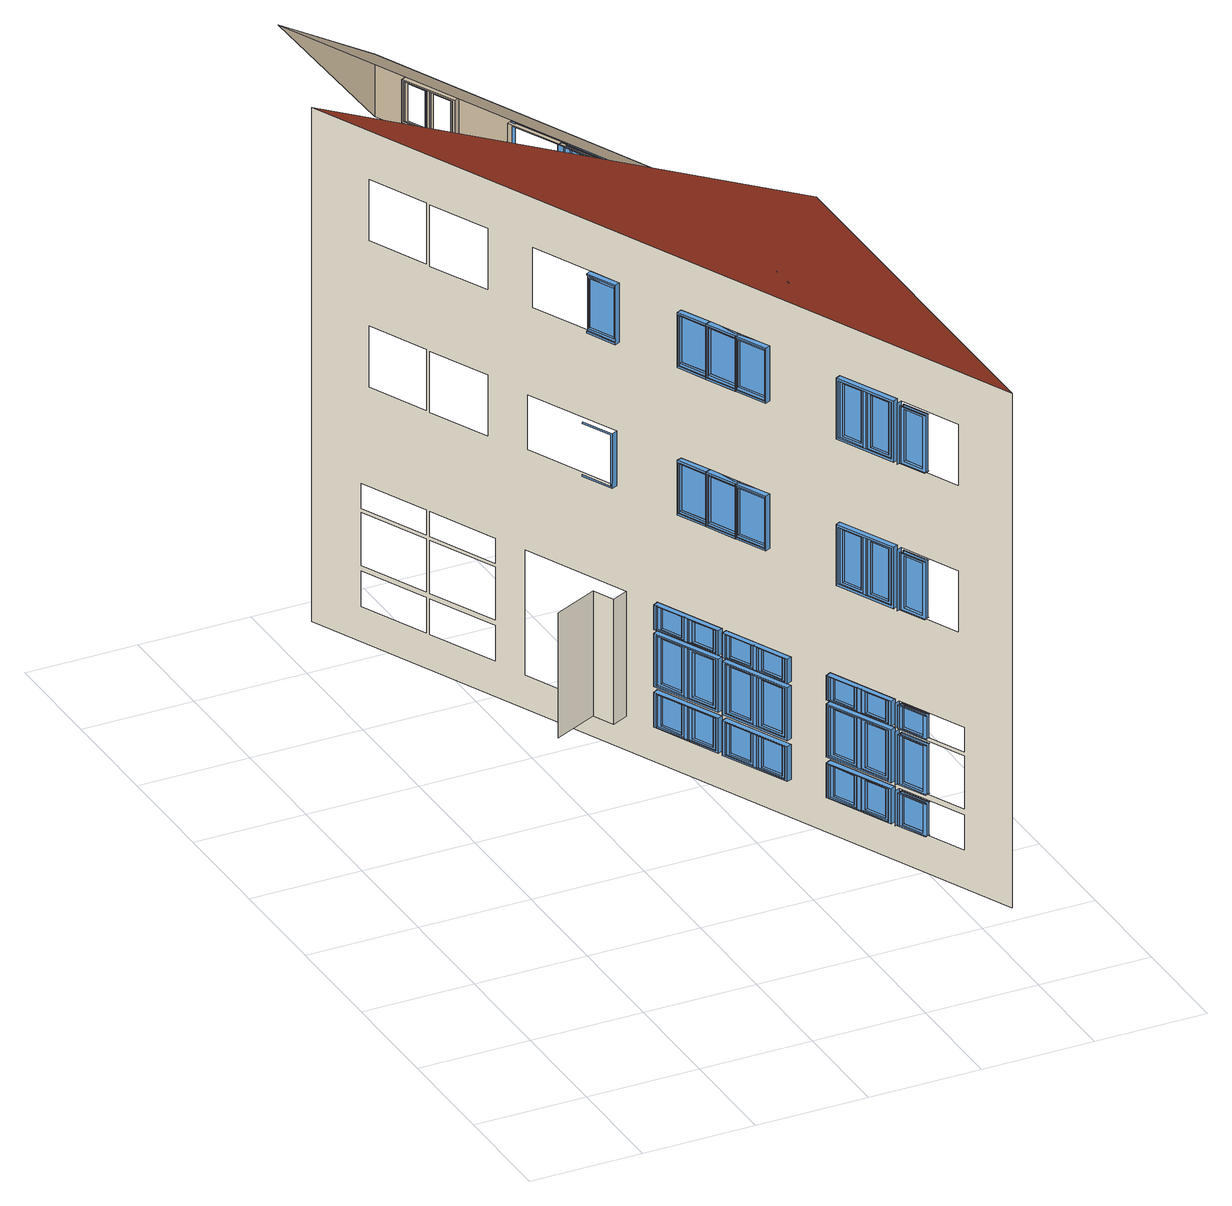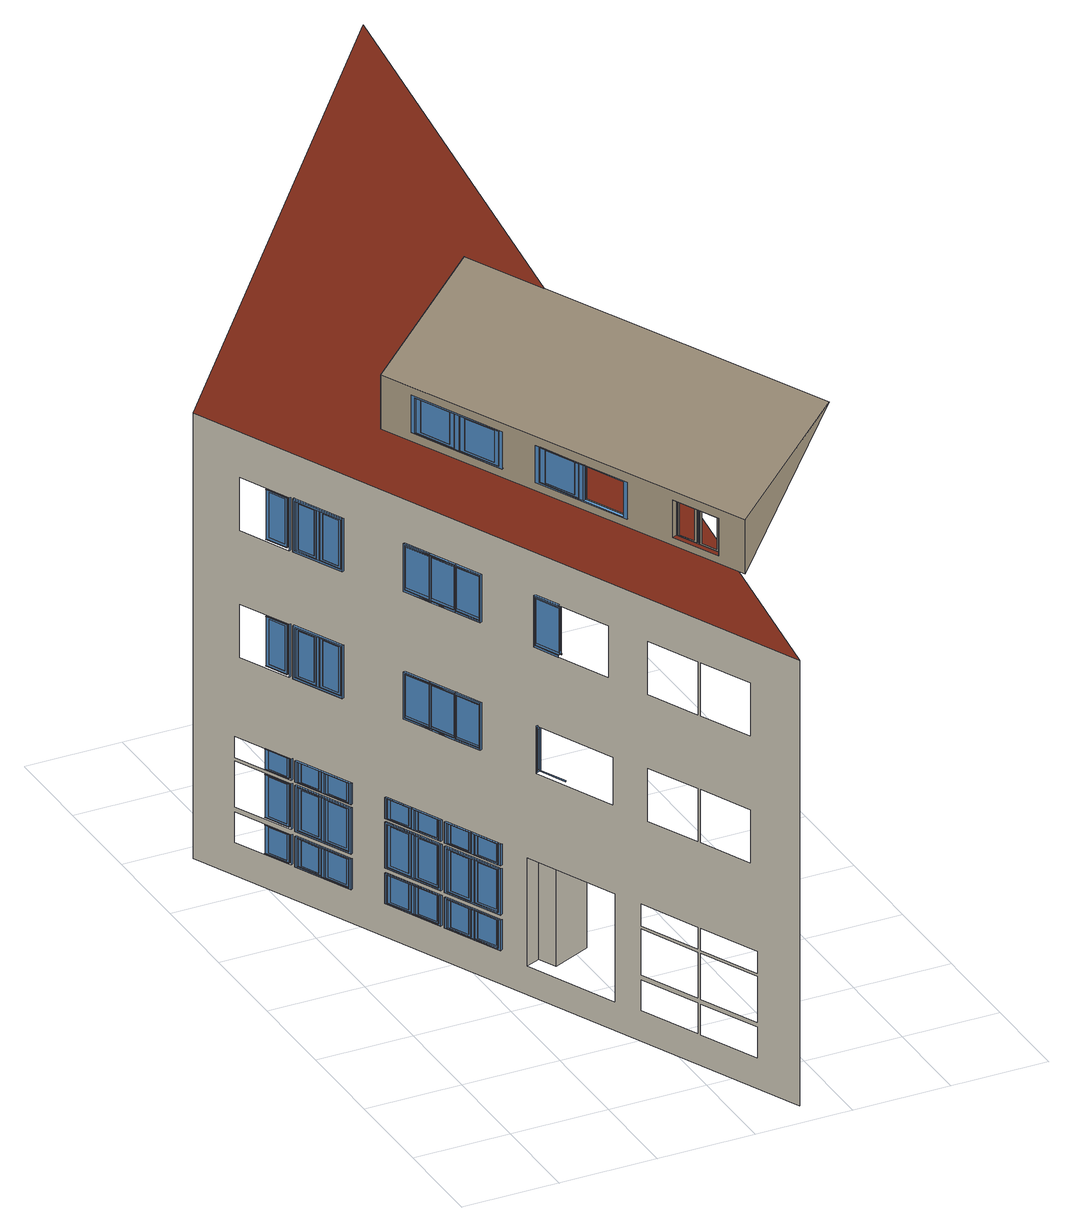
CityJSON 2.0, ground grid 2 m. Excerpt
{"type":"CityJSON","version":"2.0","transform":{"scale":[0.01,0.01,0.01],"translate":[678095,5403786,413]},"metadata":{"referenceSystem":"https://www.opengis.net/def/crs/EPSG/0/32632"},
"CityObjects":{
"building1":{"type":"Building","attributes":{"dataAvailable":"Sufficient","measuredHeight":16.65},"children":["building1-1"],"geometry":[{"type":"MultiSurface","lod":"3","boundaries":[[[0,1,2]],[[3,4,5,6]],[[4,3,7,8]],[[6,5,9,10]],[[11,12,13,14]],[[15,16,17,18]],[[19,20,21,22]],[[23,24,25,26]],[[9,5,27,28]],[[29,30,6,10]],[[31,32,33,34]],[[9,28,29,10],[20,21,35,36]],[[37,38,14,11],[39,40,23,34,41,42,31,26]],[[26,31,34,23]],[[43,36,20,19]],[[22,21,35,44]],[[19,22,44,43]],[[32,45,46,33],[22,44,43,19]],[[28,27,30,29]],[[42,45,32,31]],[[34,33,46,41]],[[44,35,36,43]],[[41,46,45,42]],[[47,48,49,50]],[[50,49,51,52]],[[53,54,48,47]],[[55,56,57,58]],[[47,50,52,53],[59,60,61,62]],[[63,61,60,64]],[[54,51,65,66]],[[63,67,68,64]],[[69,70,57,56],[63,67,68,64]],[[51,54,53,52]],[[58,57,70,71]],[[72,69,56,55]],[[66,65,73,74]],[[67,62,61,63]],[[75,76,77,78]],[[79,80,81,82]],[[71,70,69,72]],[[83,84,66,74]],[[85,86,87,88]],[[73,89,83,74],[80,81,90,91]],[[72,85,88,71]],[[92,93,78,75],[55,58,71,88,94,95,85,72]],[[96,91,80,79]],[[82,81,90,97]],[[98,16,15,99]],[[86,100,101,87],[82,97,96,79]],[[79,82,97,96]],[[88,87,101,94]],[[95,100,86,85]],[[97,90,91,96]],[[94,101,100,95]],[[102,103,104,105,106,107,108,109]],[[110,111,112,113,114,115,116,117]],[[118,119,98,99]],[[120,115,114,121]],[[122,113,112,123]],[[121,124,125,126,127,122,123,120]],[[128,105,104,129,130,131]],[[126,127,132,133]],[[125,134,135,124]],[[117,116,136,137]],[[121,114,113,122,127,124]],[[138,139,140,141],[133,132,135,134]],[[134,133,132,135]],[[130,131,142,143]],[[108,144,145,109]],[[127,124,135,132]],[[146,140,139,147]],[[148,138,141,149]],[[117,137,150,110]],[[150,151,146,147,148,149,136,137]],[[152,153,154,155]],[[147,139,138,148]],[[156,157,158,159]],[[160,161,162,163]],[[164,165,166,167]],[[168,169,170,171]],[[172,173,174,175]],[[176,177,178,179]],[[180,181,157,156]],[[182,183,161,160]],[[184,185,165,164]],[[159,158,186,187]],[[163,162,188,189]],[[167,166,190,191]],[[156,159,187,180],[192,193,194,195]],[[160,163,189,182],[196,197,198,199]],[[164,167,191,184],[200,201,202,203]],[[204,205,206,207]],[[208,209,210,211]],[[181,186,212,213]],[[183,188,214,215]],[[185,190,216,217]],[[171,218,219,168],[220,212,186,158,157,181,213,221]],[[175,222,223,172],[224,214,188,162,161,183,215,225]],[[179,226,227,176],[228,216,190,166,165,185,217,229]],[[230,231,232,233]],[[234,235,236,237]],[[238,239,240,241]],[[242,194,193,243]],[[244,198,197,245]],[[246,202,201,247]],[[186,181,180,187]],[[188,183,182,189]],[[190,185,184,191]],[[213,212,248,249]],[[215,214,250,251]],[[217,216,252,253]],[[254,255,1,0],[256,119,118,257],[258,259,260,261],[262,263,264,265],[266,267,268,269],[270,271,272,273],[274,275,276,277],[278,279,280,281],[282,283,284,285],[286,287,288,289],[290,291,292,293],[294,295,296,297],[298,299,300,301],[302,303,304,305],[306,307,308,309],[310,311,312,313],[314,315,316,317],[318,319,178,177],[320,321,174,173],[170,169,322,323],[324,325,326,327],[328,329,330,331],[332,333,334,335],[336,337,338,339],[340,341,342,343],[344,345,346,347],[348,349,350,351],[352,353,354,355],[150,137,356,357],[358,359,360,361],[362,363,364,365],[366,367,145,144]],[[368,358,361,369]],[[370,363,362,371]],[[372,373,368,369,374,375,206,205]],[[376,377,370,371,378,379,210,209]],[[380,381,382,383]],[[384,385,386,387]],[[242,388,389,243]],[[244,390,391,245]],[[246,392,393,247]],[[394,395,232,231],[242,388,389,243]],[[396,397,236,235],[244,390,391,245]],[[398,399,240,239],[246,392,393,247]],[[207,206,375,400]],[[211,210,379,401]],[[402,372,205,204]],[[403,376,209,208]],[[388,195,194,242]],[[390,199,198,244]],[[392,203,202,246]],[[204,207,400,402],[382,381,404,405]],[[208,211,401,403],[386,385,406,407]],[[233,232,395,408]],[[237,236,397,409]],[[241,240,399,410]],[[411,394,231,230]],[[412,396,235,234]],[[413,398,239,238]],[[169,168,219,322]],[[323,218,171,170]],[[173,172,223,320]],[[321,222,175,174]],[[177,176,227,318]],[[319,226,179,178]],[[414,221,213,249]],[[248,212,220,415]],[[416,225,215,251]],[[250,214,224,417]],[[418,229,217,253]],[[252,216,228,419]],[[420,421,422,423]],[[424,425,426,427]],[[428,429,430,431]],[[432,433,434,435]],[[436,437,438,439]],[[368,373,440,358]],[[361,441,374,369]],[[370,377,442,363]],[[362,443,378,371]],[[383,382,405,444]],[[387,386,407,445]],[[381,380,446,404]],[[385,384,447,406]],[[248,415,414,249],[421,422,448,449]],[[250,417,416,251],[425,426,450,451]],[[252,419,418,253],[429,430,452,453]],[[454,455,456,457]],[[458,459,460,461]],[[455,462,463,373,372,375,374,464,465,456]],[[459,466,467,377,376,379,378,468,469,460]],[[408,395,394,411]],[[409,397,396,412]],[[410,399,398,413]],[[446,444,383,380]],[[447,445,387,384]],[[470,434,433,471],[380,446,444,383]],[[472,438,437,473],[384,447,445,387]],[[474,475,476,477]],[[478,479,480,481]],[[482,483,484,485]],[[486,449,421,420]],[[487,451,425,424]],[[488,453,429,428]],[[423,422,448,489]],[[427,426,450,490]],[[431,430,452,491]],[[415,220,221,414]],[[417,224,225,416]],[[419,228,229,418]],[[411,474,477,408]],[[412,478,481,409]],[[413,482,485,410]],[[170,323,322,169],[230,233,408,477,492,493,474,411]],[[174,321,320,173],[234,237,409,481,494,495,478,412]],[[178,319,318,177],[238,241,410,485,496,497,482,413]],[[498,471,433,432]],[[499,473,437,436]],[[435,434,470,500]],[[439,438,472,501]],[[373,440,500,498,441,374,375,372]],[[377,442,501,499,443,378,379,376]],[[502,462,455,454]],[[457,456,465,503]],[[504,466,459,458]],[[461,460,469,505]],[[506,507,508,509]],[[510,511,512,513]],[[435,500,440,358,361,441,498,432]],[[439,501,442,363,362,443,499,436]],[[475,514,515,476],[423,489,486,420]],[[420,423,489,486]],[[479,516,517,480],[427,490,487,424]],[[424,427,490,487]],[[483,518,519,484],[431,491,488,428]],[[428,431,491,488]],[[520,521,522,523]],[[524,525,526,527]],[[528,529,530,531]],[[454,457,503,502],[508,507,532,533]],[[458,461,505,504],[512,511,534,535]],[[489,448,449,486]],[[490,450,451,487]],[[491,452,453,488]],[[441,536,464,374]],[[443,537,468,378]],[[477,476,515,492]],[[493,514,475,474]],[[481,480,517,494]],[[495,516,479,478]],[[485,484,519,496]],[[497,518,483,482]],[[538,539,463,462]],[[540,541,467,466]],[[462,465,542,538]],[[466,469,543,540]],[[544,542,465,464]],[[545,543,469,468]],[[218,323,322,219]],[[222,321,320,223]],[[226,319,318,227]],[[546,440,373,463]],[[547,442,377,467]],[[548,549,550,551]],[[552,553,554,555]],[[509,508,533,556]],[[513,512,535,557]],[[507,506,558,532]],[[511,510,559,534]],[[465,462,502,503]],[[469,466,504,505]],[[538,542,560,561]],[[540,543,562,563]],[[564,330,329,565]],[[566,316,315,567]],[[568,324,327,569]],[[523,522,570,571]],[[527,526,572,573]],[[531,530,574,575]],[[576,577,521,520]],[[578,579,525,524]],[[580,581,529,528]],[[492,515,514,493]],[[494,517,516,495]],[[496,519,518,497]],[[558,556,509,506]],[[559,557,513,510]],[[520,523,571,576],[582,583,584,585]],[[524,527,573,578],[586,587,588,589]],[[528,531,575,580],[590,591,592,593]],[[594,550,549,595],[506,558,556,509]],[[596,554,553,597],[510,559,557,513]],[[598,539,538,599,600,542,544,601]],[[602,541,540,603,604,543,545,605]],[[532,558,556,533]],[[534,559,557,535]],[[606,595,549,548]],[[551,550,594,607]],[[608,597,553,552]],[[555,554,596,609]],[[463,539,610,546]],[[467,541,611,547]],[[536,612,544,464]],[[537,613,545,468]],[[607,546,440,500,498,441,536,606,548,551]],[[609,547,442,501,499,443,537,608,552,555]],[[560,542,600,614]],[[615,599,538,561]],[[562,543,604,616]],[[617,603,540,563]],[[577,570,618,619]],[[579,572,620,621]],[[581,574,622,623]],[[624,625,626,627]],[[628,629,630,631]],[[565,632,633,564],[634,618,570,522,521,577,619,635]],[[567,636,637,566],[638,620,572,526,525,579,621,639]],[[569,640,641,568],[642,622,574,530,529,581,623,643]],[[644,645,646,647]],[[648,649,650,651]],[[652,653,654,655]],[[656,584,583,657]],[[658,588,587,659]],[[660,592,591,661]],[[570,577,576,571]],[[572,579,578,573]],[[574,581,580,575]],[[614,662,627,624,663,615,561,560]],[[616,664,631,628,665,617,563,562]],[[619,618,666,667]],[[621,620,668,669]],[[623,622,670,671]],[[672,673,646,645],[656,674,675,657]],[[676,677,650,649],[658,678,679,659]],[[680,681,654,653],[660,682,683,661]],[[656,674,675,657]],[[658,678,679,659]],[[660,682,683,661]],[[607,594,595,606]],[[609,596,597,608]],[[674,585,584,656]],[[678,589,588,658]],[[682,593,592,660]],[[684,685,686,687]],[[688,689,690,691]],[[624,663,692,625]],[[627,626,693,662]],[[628,665,694,629]],[[631,630,695,664]],[[601,544,612,360]],[[605,545,613,365]],[[610,539,598,359]],[[611,541,602,364]],[[614,600,599,615,663,662]],[[616,604,603,617,665,664]],[[696,672,645,644]],[[697,676,649,648]],[[698,680,653,652]],[[647,646,673,699]],[[651,650,677,700]],[[655,654,681,701]],[[612,684,606,536]],[[606,684,687,607]],[[613,688,608,537]],[[608,688,691,609]],[[546,607,687,610]],[[547,609,691,611]],[[328,632,565,329]],[[314,636,567,315]],[[326,640,569,327]],[[330,564,633,331]],[[316,566,637,317]],[[324,568,641,325]],[[702,635,619,667]],[[666,618,634,703]],[[704,639,621,669]],[[668,620,638,705]],[[706,643,623,671]],[[670,622,642,707]],[[708,709,686,685],[625,692,693,626]],[[710,711,690,689],[629,694,695,630]],[[626,625,692,693]],[[630,629,694,695]],[[712,713,714,715]],[[716,717,718,719]],[[720,721,722,723]],[[666,703,702,667],[713,714,724,725]],[[668,705,704,669],[717,718,726,727]],[[670,707,706,671],[721,722,728,729]],[[687,686,709,730]],[[731,708,685,684]],[[691,690,711,732]],[[733,710,689,688]],[[663,662,693,692]],[[665,664,695,694]],[[601,360,359,598]],[[605,365,364,602]],[[699,673,672,696]],[[700,677,676,697]],[[701,681,680,698]],[[359,610,687,730,731,684,612,360]],[[364,611,691,732,733,688,613,365]],[[734,735,736,737]],[[738,739,740,741]],[[742,743,744,745]],[[715,714,724,746]],[[719,718,726,747]],[[723,722,728,748]],[[749,725,713,712]],[[750,727,717,716]],[[751,729,721,720]],[[703,634,635,702]],[[705,638,639,704]],[[707,642,643,706]],[[696,734,737,699]],[[697,738,741,700]],[[698,742,745,701]],[[329,328,331,330],[644,647,699,737,752,753,734,696]],[[315,314,317,316],[648,651,700,741,754,755,738,697]],[[327,326,325,324],[652,655,701,745,756,757,742,698]],[[730,709,708,731]],[[732,711,710,733]],[[735,758,759,736],[715,746,749,712]],[[739,760,761,740],[719,747,750,716]],[[743,762,763,744],[723,748,751,720]],[[712,715,746,749]],[[716,719,747,750]],[[720,723,748,751]],[[746,724,725,749]],[[747,726,727,750]],[[748,728,729,751]],[[737,736,759,752]],[[753,758,735,734]],[[741,740,761,754]],[[755,760,739,738]],[[745,744,763,756]],[[757,762,743,742]],[[632,328,331,633]],[[636,314,317,637]],[[640,326,325,641]],[[752,759,758,753]],[[754,761,760,755]],[[756,763,762,757]],[[764,765,766,767]],[[768,769,770,771]],[[772,773,774,775]],[[776,777,778,779]],[[780,781,782,783]],[[784,308,307,785]],[[786,303,302,787]],[[788,310,313,789]],[[767,766,790,791]],[[771,770,792,793]],[[775,774,794,795]],[[796,797,765,764]],[[798,799,769,768]],[[800,801,773,772]],[[764,767,791,796],[802,803,804,805]],[[768,771,793,798],[806,807,808,809]],[[772,775,795,800],[810,811,812,813]],[[814,273,272,815]],[[816,262,265,817]],[[818,819,777,776]],[[820,821,781,780]],[[779,778,822,823]],[[783,782,824,825]],[[785,826,827,784],[828,829,790,766,765,797,830,831]],[[787,832,833,786],[834,835,792,770,769,799,836,837]],[[789,838,839,788],[840,841,794,774,773,801,842,843]],[[797,790,829,830]],[[799,792,835,836]],[[801,794,841,842]],[[776,779,823,818],[844,845,846,847]],[[780,783,825,820],[848,849,850,851]],[[852,853,854,855]],[[856,857,858,859]],[[860,861,862,863]],[[864,804,803,865]],[[866,808,807,867]],[[868,812,811,869]],[[790,797,796,791]],[[792,799,798,793]],[[794,801,800,795]],[[819,822,870,871]],[[821,824,872,873]],[[815,874,875,814],[876,870,822,778,777,819,871,877]],[[817,878,879,816],[880,872,824,782,781,821,873,881]],[[830,829,882,883]],[[836,835,884,885]],[[842,841,886,887]],[[822,819,818,823]],[[824,821,820,825]],[[888,846,845,889]],[[890,850,849,891]],[[864,892,893,865]],[[866,894,895,867]],[[868,896,897,869]],[[898,899,854,853],[864,892,893,865]],[[900,901,858,857],[866,894,895,867]],[[902,903,862,861],[868,896,897,869]],[[904,905,906,907]],[[908,909,910,911]],[[871,870,912,913]],[[873,872,914,915]],[[892,805,804,864]],[[894,809,808,866]],[[896,813,812,868]],[[855,854,899,916]],[[917,898,853,852]],[[859,858,901,918]],[[919,900,857,856]],[[863,862,903,920]],[[921,902,861,860]],[[308,784,827,309]],[[306,826,785,307]],[[303,786,833,304]],[[305,832,787,302]],[[310,788,839,311]],[[312,838,789,313]],[[922,847,846,888]],[[923,851,850,890]],[[888,922,924,889]],[[890,923,925,891]],[[926,927,906,905],[888,922,924,889]],[[928,929,910,909],[890,923,925,891]],[[930,831,830,883]],[[882,829,828,931]],[[932,837,836,885]],[[884,835,834,933]],[[934,843,842,887]],[[886,841,840,935]],[[936,937,938,939]],[[940,941,942,943]],[[944,945,946,947]],[[907,906,927,948]],[[949,926,905,904]],[[911,910,929,950]],[[951,928,909,908]],[[273,814,875,270]],[[262,816,879,263]],[[271,874,815,272]],[[264,878,817,265]],[[952,877,871,913]],[[912,870,876,953]],[[954,881,873,915]],[[914,872,880,955]],[[882,931,930,883],[937,938,956,957]],[[884,933,932,885],[941,942,958,959]],[[886,935,934,887],[945,946,960,961]],[[962,963,964,965]],[[966,967,968,969]],[[912,953,952,913],[963,964,970,971]],[[914,955,954,915],[967,968,972,973]],[[916,899,898,917]],[[918,901,900,919]],[[920,903,902,921]],[[974,975,976,977]],[[978,979,980,981]],[[982,983,984,985]],[[986,957,937,936]],[[939,938,956,987]],[[988,959,941,940]],[[943,942,958,989]],[[990,961,945,944]],[[947,946,960,991]],[[931,828,831,930]],[[933,834,837,932]],[[935,840,843,934]],[[948,927,926,949]],[[950,929,928,951]],[[917,974,977,916]],[[307,306,309,308],[852,855,916,977,992,993,974,917]],[[919,978,981,918]],[[302,305,304,303],[856,859,918,981,994,995,978,919]],[[921,982,985,920]],[[313,312,311,310],[860,863,920,985,996,997,982,921]],[[953,876,877,952]],[[955,880,881,954]],[[965,964,970,998]],[[969,968,972,999]],[[1000,971,963,962]],[[1001,973,967,966]],[[1002,1003,1004,1005]],[[1006,1007,1008,1009]],[[949,1002,1005,948]],[[951,1006,1009,950]],[[272,271,270,273],[904,907,948,1005,1010,1011,1002,949]],[[265,264,263,262],[908,911,950,1009,1012,1013,1006,951]],[[975,1014,1015,976],[939,987,986,936]],[[979,1016,1017,980],[943,989,988,940]],[[983,1018,1019,984],[947,991,990,944]],[[936,939,987,986]],[[940,943,989,988]],[[944,947,991,990]],[[1020,1021,1022,1023]],[[1024,1025,1026,1027]],[[1028,1029,1030,1031]],[[987,956,957,986]],[[989,958,959,988]],[[991,960,961,990]],[[1032,1033,1034,1035]],[[1036,1037,1038,1039]],[[962,965,998,1000]],[[966,969,999,1001]],[[998,970,971,1000]],[[999,972,973,1001]],[[977,976,1015,992]],[[993,1014,975,974]],[[981,980,1017,994]],[[995,1016,979,978]],[[985,984,1019,996]],[[997,1018,983,982]],[[1003,1040,1041,1004],[965,998,1000,962]],[[1007,1042,1043,1008],[969,999,1001,966]],[[826,306,309,827]],[[832,305,304,833]],[[838,312,311,839]],[[1005,1004,1041,1010]],[[1011,1040,1003,1002]],[[1009,1008,1043,1012]],[[1013,1042,1007,1006]],[[874,271,270,875]],[[878,264,263,879]],[[1044,300,299,1045]],[[1046,291,290,1047]],[[1048,296,295,1049]],[[1050,266,269,1051]],[[1052,258,261,1053]],[[1023,1022,1054,1055]],[[1056,1057,1021,1020]],[[1027,1026,1058,1059]],[[1060,1061,1025,1024]],[[1031,1030,1062,1063]],[[1064,1065,1029,1028]],[[1035,1034,1066,1067]],[[1068,1069,1033,1032]],[[1039,1038,1070,1071]],[[1072,1073,1037,1036]],[[992,1015,1014,993]],[[994,1017,1016,995]],[[996,1019,1018,997]],[[1020,1023,1055,1056],[1074,1075,1076,1077]],[[1024,1027,1059,1060],[1078,1079,1080,1081]],[[1028,1031,1063,1064],[1082,1083,1084,1085]],[[1032,1035,1067,1068],[1086,1087,1088,1089]],[[1036,1039,1071,1072],[1090,1091,1092,1093]],[[1010,1041,1040,1011]],[[1012,1043,1042,1013]],[[1094,1095,1096,1097]],[[1098,1099,1100,1101]],[[1102,1103,1104,1105]],[[1106,1076,1075,1107]],[[1108,1080,1079,1109]],[[1110,1084,1083,1111]],[[1112,1088,1087,1113]],[[1114,1092,1091,1115]],[[1116,1117,1118,1119]],[[1120,1121,1122,1123]],[[1106,1124,1125,1107]],[[1108,1126,1127,1109]],[[1110,1128,1129,1111]],[[1130,1131,1096,1095],[1106,1124,1125,1107]],[[1132,1133,1100,1099],[1108,1126,1127,1109]],[[1134,1135,1104,1103],[1110,1128,1129,1111]],[[1112,1136,1137,1113]],[[1114,1138,1139,1115]],[[1140,1141,1118,1117],[1112,1136,1137,1113]],[[1142,1143,1122,1121],[1114,1138,1139,1115]],[[1097,1096,1131,1144]],[[1101,1100,1133,1145]],[[1105,1104,1135,1146]],[[1147,1130,1095,1094]],[[1148,1132,1099,1098]],[[1149,1134,1103,1102]],[[1119,1118,1141,1150]],[[1151,1140,1117,1116]],[[1123,1122,1143,1152]],[[1153,1142,1121,1120]]],"semantics":{"surfaces":[{"type":"RoofSurface","klumMaterialClass":"Ceramic","klumMaterialIndex":"D201","materialUncertainty":0.3},{"type":"Window","@cityeditor:layer":"Unclassified.LoD3","frameKlumMaterialClass":"Wood","frameKlumMaterialIndex":"L101","paneMaterialClass":"Glass","frameMaterialUncertainty":0.5},{"type":"WallSurface","materialUncertainty":1},{"type":"WallSurface","klumMaterialClass":"Plaster","klumMaterialIndex":"I202","materialUncertainty":0.3},{"type":"Window","frameKlumMaterialClass":"Wood","frameKlumMaterialIndex":"L001","paneMaterialClass":"Glass"},{"type":"Window","frameKlumMaterialClass":"Wood","frameKlumMaterialIndex":"L101","paneMaterialClass":"Glass","frameMaterialUncertainty":0.5}],"values":[0,1,1,1,1,2,1,1,1,1,1,1,1,1,1,1,1,1,1,1,1,1,1,1,1,1,1,1,1,1,1,1,1,1,1,1,1,1,1,1,1,1,1,1,1,1,1,2,1,1,1,1,1,1,1,1,3,1,1,1,1,1,1,1,1,1,1,1,1,1,1,1,1,1,1,1,4,4,4,4,4,4,4,4,4,4,4,4,4,4,4,1,1,4,4,4,4,4,4,4,4,4,4,4,4,4,4,4,4,4,4,3,1,1,1,1,1,1,4,4,4,4,4,4,1,1,1,1,4,4,4,1,1,4,4,4,4,4,4,4,4,4,4,4,4,4,4,4,4,4,4,4,4,4,1,1,1,1,1,1,1,1,1,1,4,4,4,1,1,1,1,4,4,4,1,1,1,1,4,4,4,4,4,4,4,4,4,4,4,4,4,4,4,4,4,4,1,1,1,1,1,1,1,1,1,1,1,1,1,1,4,4,4,4,4,4,4,4,4,1,1,4,4,4,1,1,4,4,4,4,4,4,1,1,1,1,1,1,4,4,4,1,1,1,1,1,1,1,1,1,1,1,1,4,4,4,4,4,4,4,4,4,4,4,4,1,1,4,4,4,1,1,1,1,1,1,1,1,1,1,1,1,1,1,1,1,1,1,1,1,4,4,4,1,1,4,4,4,4,4,4,4,4,4,4,4,4,1,1,4,4,4,4,4,4,4,4,4,1,1,4,4,4,1,1,1,1,1,1,1,1,1,1,1,1,4,4,4,4,4,4,1,1,1,1,1,1,4,4,4,4,4,4,4,4,4,4,4,4,1,1,1,1,4,4,4,4,4,4,1,1,1,1,1,1,1,1,4,4,4,1,1,4,4,4,4,4,4,4,4,4,4,4,4,4,4,4,4,4,4,1,1,4,4,4,4,4,4,4,4,4,4,4,4,4,4,4,4,4,4,4,4,4,4,4,4,5,5,4,4,4,4,4,4,4,4,4,4,4,4,5,5,5,5,5,5,4,4,4,4,4,4,5,5,4,4,4,4,4,4,4,4,4,5,5,5,5,4,4,4,5,5,5,5,4,4,4,4,4,4,5,5,5,5,4,4,4,4,4,4,4,4,4,4,4,4,4,4,4,5,5,5,5,5,5,4,4,4,4,4,4,4,4,4,5,5,5,5,5,5,5,5,5,5,5,5,4,4,4,5,5,5,5,4,4,4,4,4,4,4,4,4,4,4,4,4,4,4,5,5,4,4,4,4,4,4,5,5,5,5,5,5,5,5,5,5,5,5,4,4,4,4,4,4,4,4,4,4,4,4,5,5,5,5,5,5,4,4,4,4,4,4,5,5,4,4,4,5,5,5,5,5,5,4,4,4,5,5,4,4,4,4,4,4,5,5,5,5,4,4,4,4,4,4,5,5,5,5,4,4,4,4,4,4,5,5,5,5,4,4,4,4,4,4,5,5,5,5,4,4,4,4,4,4,5,5,5,5]}}]},
"building1-1":{"type":"BuildingInstallation","attributes":{"relationToConstruction":"outside"},"parents":["building1"],"geometry":[{"type":"MultiSurface","lod":"3","boundaries":[[[1154,1155,13,12],[27,5,4,1156,1157,3,6,30]],[[1158,1159,1160,1161]],[[76,75,92,1162]],[[1163,1164,1165,1166],[1167,1168,1169,1170,1171,1172,1173,1174]],[[1166,1175,1176,1163]],[[1177,1168,1167,1178]],[[1164,1179,1180,1165]],[[1173,1168,1177,1181]],[[38,1155,1154,37]],[[1169,1172,1182,1183]],[[1155,38,14,13]],[[93,1184,1162,92]],[[73,65,1185,89]],[[89,1185,84,83]],[[1162,1184,77,76],[1185,65,51,49,48,54,66,84]],[[1184,93,78,77]],[[1186,1187,1183,1182],[1188,1189,1190,1191]],[[1179,1164,1163,1176]],[[1178,1167,1174,1192]],[[1177,1178,1192,1181],[1193,1194,1195,1196]],[[1186,1171,1170,1187]],[[1172,1169,1168,1173]],[[1187,1170,1169,1183]],[[1161,1160,1197,1198],[92,75,78,93],[38,37,11,14],[1175,1180,1179,1176]],[[1198,1158,1161]],[[1159,1197,1160]]]}]}
},
"vertices":[
[872,237,1001],[280,1543,1001],[416,19,1591],[443,994,1101],[443,994,1175],[448,983,1175],[448,983,1101],[445,995,1101],[445,995,1175],[450,984,1175],[450,984,1101],[409,1091,1098],[400,1086,1098],[490,891,1098],[499,895,1098],[500,982,349],[500,982,120],[419,945,120],[419,945,349],[459,976,1172],[455,974,1172],[455,974,1104],[459,976,1104],[452,998,1101],[449,997,1101],[449,997,1175],[452,998,1175],[486,899,1175],[488,900,1175],[488,900,1101],[486,899,1101],[457,988,1175],[454,987,1175],[454,987,1101],[457,988,1101],[483,911,1104],[483,911,1172],[409,1091,1177],[499,895,1177],[413,1083,1175],[413,1083,1101],[495,903,1101],[495,903,1175],[488,913,1172],[488,913,1104],[493,902,1175],[493,902,1101],[529,813,1100],[526,812,1100],[526,812,1174],[529,813,1174],[565,728,1174],[567,729,1174],[567,729,1100],[565,728,1100],[535,816,1174],[533,815,1174],[533,815,1100],[535,816,1100],[534,802,1171],[534,802,1104],[562,739,1104],[562,739,1171],[567,742,1104],[538,804,1104],[570,717,1174],[570,717,1100],[567,742,1171],[538,804,1171],[572,731,1174],[572,731,1100],[574,732,1100],[574,732,1174],[572,718,1174],[572,718,1100],[532,824,1098],[523,820,1098],[612,625,1098],[621,629,1098],[582,709,1171],[577,707,1171],[577,707,1104],[582,709,1104],[611,634,1100],[608,633,1100],[579,721,1174],[577,720,1174],[577,720,1100],[579,721,1100],[611,634,1174],[606,644,1104],[606,644,1171],[532,824,1177],[621,629,1177],[618,637,1100],[618,637,1174],[610,646,1171],[610,646,1104],[517,944,120],[517,944,349],[615,636,1174],[615,636,1100],[503,1027,535],[503,1027,538],[527,974,538],[527,974,632],[503,1027,632],[503,1026,635],[528,971,635],[528,971,535],[531,966,800],[507,1020,800],[507,1020,804],[530,968,804],[530,968,906],[507,1020,906],[507,1019,909],[531,966,909],[546,957,349],[546,957,120],[509,1021,906],[532,969,906],[532,969,804],[509,1021,804],[532,969,901],[509,1019,901],[509,1019,808],[532,969,808],[530,975,632],[530,975,538],[530,975,542],[530,975,628],[536,972,808],[514,1021,808],[514,1021,901],[536,972,901],[516,1024,909],[540,970,909],[537,971,906],[537,971,804],[514,1023,804],[514,1023,906],[534,977,628],[534,977,542],[538,976,635],[538,976,535],[516,1024,804],[539,972,804],[539,972,906],[516,1024,906],[540,970,800],[516,1024,800],[537,977,538],[535,976,538],[535,976,632],[537,977,632],[568,891,131],[565,889,131],[565,889,191],[568,891,191],[568,891,207],[565,889,207],[565,889,298],[568,891,298],[568,891,309],[565,889,309],[565,889,352],[568,891,352],[563,894,129],[572,899,129],[572,899,193],[563,894,193],[563,894,204],[572,899,204],[572,899,301],[563,894,301],[563,894,308],[572,899,308],[572,899,353],[563,894,353],[591,839,131],[589,838,131],[591,839,207],[589,838,207],[591,839,309],[589,838,309],[589,838,191],[591,839,191],[589,838,298],[591,839,298],[589,838,352],[591,839,352],[571,884,189],[571,884,134],[588,845,134],[588,845,189],[571,884,294],[571,884,211],[588,845,211],[588,845,294],[571,884,350],[571,884,311],[588,845,311],[588,845,350],[586,850,808],[584,849,808],[584,849,903],[586,850,903],[586,850,538],[584,849,538],[584,849,632],[586,850,632],[592,831,191],[592,831,131],[592,831,298],[592,831,207],[592,831,352],[592,831,309],[618,774,193],[618,774,129],[616,779,191],[616,779,131],[618,774,301],[618,774,204],[616,779,298],[616,779,207],[618,774,353],[618,774,308],[616,779,352],[616,779,309],[575,894,191],[572,892,191],[572,892,131],[575,894,131],[575,894,298],[572,892,298],[572,892,207],[575,894,207],[575,894,352],[572,892,352],[572,892,309],[575,894,309],[593,847,134],[575,886,134],[593,847,211],[575,886,211],[593,847,311],[575,886,311],[594,832,191],[594,832,131],[594,832,298],[594,832,207],[594,832,352],[594,832,309],[872,237,59],[280,1543,59],[461,1146,120],[461,1146,349],[778,444,792],[826,337,792],[826,337,904],[778,444,904],[726,558,793],[775,452,793],[775,452,905],[726,558,905],[778,444,524],[826,337,524],[826,337,636],[778,444,636],[775,452,525],[775,452,637],[726,558,637],[726,558,525],[429,1216,642],[380,1323,642],[380,1323,530],[429,1216,530],[377,1330,643],[329,1437,643],[329,1437,531],[377,1330,531],[429,1216,798],[429,1216,910],[380,1323,910],[380,1323,798],[377,1330,799],[377,1330,911],[329,1437,911],[329,1437,799],[776,448,353],[776,448,308],[831,327,308],[831,327,353],[831,327,301],[776,448,301],[776,448,204],[831,327,204],[831,327,193],[776,448,193],[776,448,129],[831,327,129],[718,577,193],[718,577,129],[773,456,129],[773,456,193],[773,456,301],[718,577,301],[718,577,204],[773,456,204],[718,577,308],[773,456,308],[773,456,353],[718,577,353],[685,649,353],[630,770,353],[630,770,308],[685,649,308],[627,778,308],[627,778,353],[627,778,204],[627,778,301],[627,778,129],[627,778,193],[630,770,129],[685,649,129],[685,649,193],[630,770,193],[685,649,301],[630,770,301],[630,770,204],[685,649,204],[380,1323,189],[380,1323,124],[435,1201,124],[435,1201,189],[377,1330,189],[322,1451,189],[322,1451,124],[377,1330,124],[377,1330,199],[377,1330,296],[322,1451,296],[322,1451,199],[380,1323,199],[435,1201,199],[435,1201,296],[380,1323,296],[435,1201,303],[435,1201,349],[380,1323,349],[380,1323,303],[377,1330,349],[322,1451,349],[322,1451,303],[377,1330,303],[467,1131,909],[467,1131,800],[592,855,805],[667,690,805],[667,690,906],[592,855,906],[592,855,635],[592,855,535],[667,690,535],[667,690,635],[463,1141,635],[463,1141,535],[583,851,805],[583,851,906],[583,851,535],[583,851,635],[607,797,808],[607,797,805],[607,797,906],[607,797,903],[607,797,538],[607,797,535],[607,797,635],[607,797,632],[591,851,813],[587,849,813],[587,849,899],[591,851,899],[591,851,542],[587,849,542],[587,849,628],[591,851,628],[593,847,189],[575,886,189],[593,847,294],[575,886,294],[593,847,350],[575,886,350],[596,841,191],[596,841,131],[596,841,298],[596,841,207],[596,841,352],[596,841,309],[610,798,903],[610,798,632],[610,798,808],[610,798,538],[609,800,813],[609,800,899],[609,800,542],[609,800,628],[598,842,131],[598,842,207],[598,842,309],[598,842,191],[598,842,298],[598,842,352],[618,780,131],[618,780,191],[618,780,207],[618,780,298],[618,780,309],[618,780,352],[602,827,189],[597,825,189],[597,825,134],[602,827,134],[602,827,294],[597,825,294],[597,825,211],[602,827,211],[602,827,350],[597,825,350],[597,825,311],[602,827,311],[593,853,903],[590,852,903],[590,852,808],[593,853,808],[593,853,632],[590,852,632],[590,852,538],[593,853,538],[617,801,805],[617,801,906],[617,801,535],[617,801,635],[614,802,899],[614,802,628],[614,802,813],[614,802,542],[615,787,134],[615,787,189],[615,787,211],[615,787,294],[615,787,311],[615,787,350],[610,796,808],[608,795,808],[608,795,903],[610,796,903],[610,796,538],[608,795,538],[608,795,632],[610,796,632],[632,742,808],[632,742,805],[632,742,906],[632,742,903],[632,742,538],[632,742,535],[632,742,635],[632,742,632],[614,800,808],[614,800,903],[614,800,538],[614,800,632],[601,835,191],[599,834,191],[599,834,131],[601,835,131],[601,835,298],[599,834,298],[599,834,207],[601,835,207],[601,835,352],[599,834,352],[599,834,309],[601,835,309],[619,789,189],[619,789,294],[619,789,350],[619,789,134],[619,789,211],[619,789,311],[625,783,131],[625,783,191],[625,783,207],[625,783,298],[625,783,309],[625,783,352],[617,801,903],[617,801,632],[617,801,808],[617,801,538],[634,743,808],[634,743,903],[634,743,538],[634,743,632],[616,797,813],[611,795,813],[611,795,899],[616,797,899],[616,797,542],[611,795,542],[611,795,628],[616,797,628],[622,782,191],[622,782,131],[622,782,298],[622,782,207],[622,782,352],[622,782,309],[626,762,207],[624,761,207],[624,761,298],[626,762,298],[626,762,309],[624,761,309],[624,761,352],[626,762,352],[626,762,131],[624,761,131],[624,761,191],[626,762,191],[633,745,813],[633,745,899],[633,745,542],[633,745,628],[641,747,906],[641,747,635],[633,741,808],[633,741,805],[633,741,538],[633,741,535],[633,741,903],[633,741,632],[633,741,906],[633,741,635],[641,747,805],[641,747,535],[617,799,903],[615,798,903],[615,798,808],[617,799,808],[617,799,632],[615,798,632],[615,798,538],[617,799,538],[638,747,899],[638,747,628],[638,747,813],[638,747,542],[635,742,903],[635,742,808],[635,742,632],[635,742,538],[621,766,204],[621,766,301],[621,766,308],[621,766,353],[621,766,129],[621,766,193],[647,709,298],[650,710,298],[647,709,352],[650,710,352],[647,709,191],[650,710,191],[650,710,207],[647,709,207],[650,710,309],[647,709,309],[650,710,131],[647,709,131],[629,755,294],[629,755,211],[647,717,211],[647,717,294],[629,755,350],[629,755,311],[647,717,311],[647,717,350],[629,755,189],[629,755,134],[647,717,134],[647,717,189],[639,746,808],[639,746,903],[639,746,538],[639,746,632],[658,686,805],[657,688,808],[657,688,903],[658,686,906],[658,686,535],[657,688,538],[657,688,632],[658,686,635],[641,747,903],[641,747,808],[641,747,632],[641,747,538],[642,745,805],[642,745,535],[642,745,906],[642,745,635],[659,689,903],[659,689,808],[659,689,632],[659,689,538],[650,702,298],[650,702,207],[650,702,352],[650,702,309],[650,702,191],[650,702,131],[636,740,813],[640,742,813],[640,742,899],[636,740,899],[636,740,542],[640,742,542],[640,742,628],[636,740,628],[676,645,301],[676,645,204],[674,650,298],[674,650,207],[676,645,353],[676,645,308],[674,650,352],[674,650,309],[676,645,193],[676,645,129],[674,650,191],[674,650,131],[633,765,298],[630,764,298],[630,764,207],[633,765,207],[633,765,352],[630,764,352],[630,764,309],[633,765,309],[633,765,191],[630,764,191],[630,764,131],[633,765,131],[651,719,211],[633,758,211],[651,719,311],[633,758,311],[651,719,134],[633,758,134],[659,689,899],[659,689,813],[659,689,628],[659,689,542],[653,703,298],[653,703,207],[653,703,352],[653,703,309],[653,703,191],[653,703,131],[654,712,298],[654,712,207],[651,719,294],[633,758,294],[654,712,352],[654,712,309],[651,719,350],[633,758,350],[654,712,191],[654,712,131],[651,719,189],[633,758,189],[642,745,903],[640,744,903],[640,744,808],[642,745,808],[642,745,632],[640,744,632],[640,744,538],[642,745,538],[664,691,813],[664,691,899],[664,691,542],[664,691,628],[656,713,298],[656,713,352],[656,713,191],[656,713,207],[656,713,309],[656,713,131],[676,651,207],[676,651,298],[676,651,309],[676,651,352],[676,651,131],[676,651,191],[664,690,903],[664,690,808],[664,690,632],[664,690,538],[660,698,294],[656,696,294],[656,696,211],[660,698,211],[660,698,350],[656,696,350],[656,696,311],[660,698,311],[660,698,189],[656,696,189],[656,696,134],[660,698,134],[673,657,211],[673,657,294],[673,657,311],[673,657,350],[673,657,134],[673,657,189],[666,691,808],[666,691,903],[666,691,538],[666,691,632],[659,706,298],[657,705,298],[657,705,207],[659,706,207],[659,706,352],[657,705,352],[657,705,309],[659,706,309],[659,706,191],[657,705,191],[657,705,131],[659,706,131],[678,659,211],[678,659,311],[678,659,134],[678,659,294],[678,659,350],[678,659,189],[683,654,207],[683,654,298],[683,654,309],[683,654,352],[683,654,131],[683,654,191],[681,653,298],[681,653,207],[681,653,352],[681,653,309],[681,653,191],[681,653,131],[714,568,207],[711,567,207],[711,567,298],[714,568,298],[714,568,131],[711,567,131],[711,567,191],[714,568,191],[714,568,309],[711,567,309],[711,567,352],[714,568,352],[722,551,529],[719,550,529],[719,550,633],[722,551,633],[722,551,797],[719,550,797],[719,550,901],[722,551,901],[709,572,204],[709,572,301],[709,572,129],[709,572,193],[709,572,308],[709,572,353],[735,516,298],[737,517,298],[735,516,191],[737,517,191],[735,516,352],[737,517,352],[737,517,207],[735,516,207],[737,517,131],[735,516,131],[737,517,309],[735,516,309],[717,562,294],[717,562,211],[734,523,211],[734,523,294],[717,562,188],[717,562,134],[734,523,134],[734,523,188],[717,562,350],[717,562,311],[734,523,311],[734,523,350],[717,554,525],[717,554,637],[717,554,793],[717,554,905],[742,505,529],[740,504,529],[742,505,797],[740,504,797],[740,504,633],[742,505,633],[740,504,901],[742,505,901],[764,452,301],[764,452,204],[761,457,298],[738,509,298],[738,509,207],[761,457,207],[764,452,193],[764,452,129],[761,457,191],[738,509,191],[738,509,131],[761,457,131],[764,452,353],[764,452,308],[761,457,352],[738,509,352],[738,509,309],[761,457,309],[724,545,629],[724,545,533],[740,511,533],[740,511,629],[724,545,897],[724,545,801],[740,511,801],[740,511,897],[720,572,298],[718,571,298],[718,571,207],[720,572,207],[720,572,191],[718,571,191],[718,571,131],[720,572,131],[720,572,352],[718,571,352],[718,571,309],[720,572,309],[739,525,211],[721,564,211],[739,525,134],[721,564,134],[739,525,311],[721,564,311],[743,498,633],[743,498,529],[743,498,901],[743,498,797],[766,447,637],[766,447,525],[764,452,633],[764,452,529],[766,447,905],[766,447,793],[764,452,901],[764,452,797],[740,510,298],[740,510,207],[740,510,191],[740,510,131],[740,510,352],[740,510,309],[744,513,533],[729,547,533],[744,513,801],[729,547,801],[739,525,294],[721,564,294],[739,525,188],[721,564,188],[739,525,350],[721,564,350],[742,519,298],[742,519,207],[742,519,191],[742,519,131],[742,519,352],[742,519,309],[728,554,633],[726,553,633],[726,553,529],[728,554,529],[728,554,901],[726,553,901],[726,553,797],[728,554,797],[745,499,633],[745,499,529],[745,499,901],[745,499,797],[744,520,207],[744,520,298],[744,520,131],[744,520,191],[744,520,309],[744,520,352],[744,513,629],[744,513,897],[729,547,629],[729,547,897],[747,507,633],[747,507,529],[747,507,901],[747,507,797],[764,458,207],[764,458,298],[764,458,131],[764,458,191],[764,458,309],[764,458,352],[748,505,294],[743,503,294],[743,503,211],[748,505,211],[748,505,188],[743,503,188],[743,503,134],[748,505,134],[748,505,350],[743,503,350],[743,503,311],[748,505,311],[749,508,529],[749,508,633],[749,508,797],[749,508,901],[766,453,529],[766,453,633],[766,453,797],[766,453,901],[761,465,211],[761,465,294],[761,465,134],[761,465,188],[761,465,311],[761,465,350],[752,495,629],[748,493,629],[748,493,533],[752,495,533],[752,495,897],[748,493,897],[748,493,801],[752,495,801],[763,459,533],[763,459,629],[763,459,801],[763,459,897],[747,513,298],[745,512,298],[745,512,207],[747,513,207],[747,513,191],[745,512,191],[745,512,131],[747,513,131],[747,513,352],[745,512,352],[745,512,309],[747,513,309],[765,467,294],[765,467,211],[765,467,188],[765,467,134],[765,467,350],[765,467,311],[770,461,207],[770,461,298],[770,461,131],[770,461,191],[770,461,309],[770,461,352],[768,461,533],[768,461,801],[768,461,629],[768,461,897],[752,502,633],[750,501,633],[750,501,529],[752,502,529],[752,502,901],[750,501,901],[750,501,797],[752,502,797],[773,456,529],[773,456,633],[773,456,797],[773,456,901],[768,460,298],[768,460,207],[768,460,191],[768,460,131],[768,460,352],[768,460,309],[772,440,131],[769,439,131],[769,439,191],[772,440,191],[772,440,309],[769,439,309],[769,439,352],[772,440,352],[772,440,207],[769,439,207],[769,439,298],[772,440,298],[773,436,528],[771,435,528],[771,435,633],[773,436,633],[773,436,796],[771,435,796],[771,435,901],[773,436,901],[770,455,633],[770,455,529],[770,455,901],[770,455,797],[767,444,129],[767,444,193],[767,444,308],[767,444,353],[767,444,204],[767,444,301],[769,440,524],[769,440,636],[769,440,792],[769,440,904],[793,387,191],[795,388,191],[795,388,131],[793,387,131],[793,387,352],[795,388,352],[795,388,309],[793,387,309],[793,387,298],[795,388,298],[795,388,207],[793,387,207],[792,389,633],[794,390,633],[794,390,528],[792,389,528],[792,389,901],[794,390,901],[794,390,796],[792,389,796],[775,433,188],[775,433,134],[792,395,134],[792,395,188],[775,433,350],[775,433,311],[792,395,311],[792,395,350],[775,433,294],[775,433,211],[792,395,211],[792,395,294],[776,430,628],[776,430,533],[791,396,533],[791,396,628],[776,430,896],[776,430,801],[791,396,801],[791,396,896],[778,443,191],[776,442,191],[776,442,131],[778,443,131],[778,443,352],[776,442,352],[776,442,309],[778,443,309],[778,443,298],[776,442,298],[776,442,207],[778,443,207],[797,397,134],[779,436,134],[797,397,311],[779,436,311],[797,397,211],[779,436,211],[796,398,533],[781,432,533],[796,398,801],[781,432,801],[780,439,633],[778,438,633],[778,438,528],[780,439,528],[780,439,901],[778,438,901],[778,438,796],[780,439,796],[797,397,188],[779,436,188],[797,397,350],[779,436,350],[797,397,294],[779,436,294],[800,390,191],[800,390,131],[800,390,352],[800,390,309],[800,390,298],[800,390,207],[796,398,628],[781,432,628],[796,398,896],[781,432,896],[799,392,633],[799,392,528],[799,392,901],[799,392,796],[802,391,131],[802,391,309],[802,391,207],[802,391,191],[802,391,352],[802,391,298],[801,393,528],[801,393,633],[801,393,796],[801,393,901],
[400,1086,1177],[490,891,1177],[404,1078,1175],[404,1078,1101],[80,1260,1350],[438,480,1346],[651,564,1193],[293,1344,1198],[523,820,1177],[310,1283,1179],[355,1185,1179],[355,1185,1100],[310,1283,1100],[353,1189,1177],[334,1231,1177],[331,1237,1177],[312,1279,1177],[312,1279,1103],[331,1237,1103],[334,1231,1103],[353,1189,1103],[319,1287,1100],[319,1287,1179],[336,1232,1177],[355,1190,1177],[364,1189,1179],[364,1189,1100],[336,1232,1103],[334,1238,1103],[334,1238,1177],[612,625,1177],[608,633,1174],[314,1280,1103],[314,1280,1177],[317,1274,1173],[317,1274,1106],[331,1243,1106],[331,1243,1173],[355,1190,1103],[339,1227,1173],[339,1227,1106],[353,1196,1106],[353,1196,1173],[651,564,1079],[293,1344,1084]
]}
